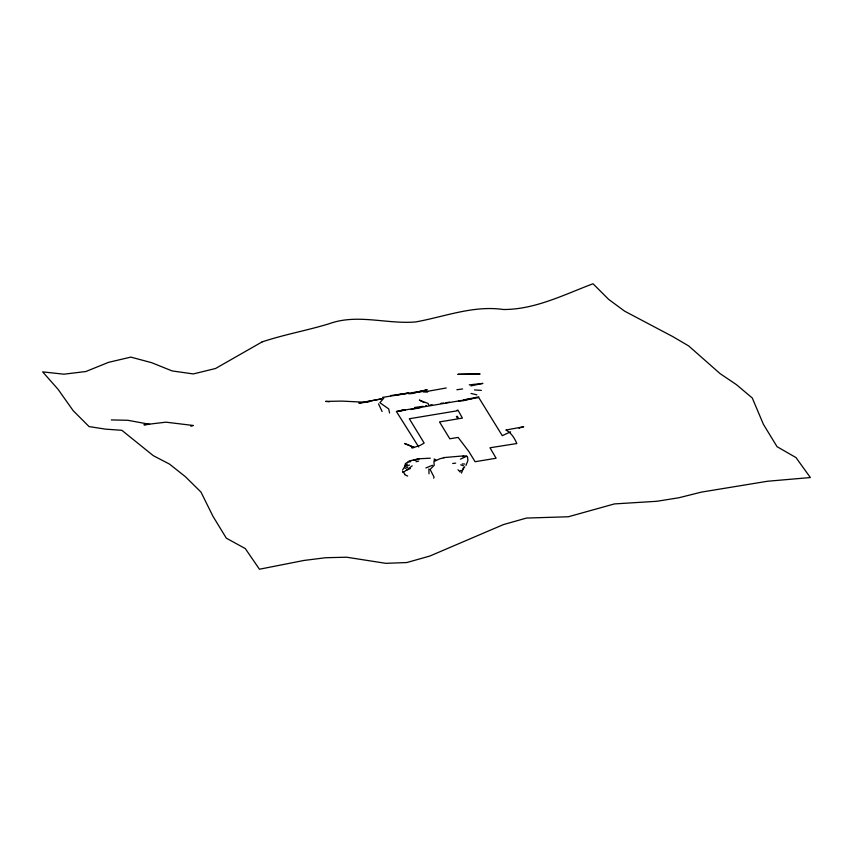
<?xml version="1.0" encoding="UTF-8"?>
<svg xmlns="http://www.w3.org/2000/svg" width="853" height="853" viewBox="0 0 853 853"><rect width="100%" height="100%" fill="white"/><g stroke="black" fill="none" stroke-linecap="round" stroke-linejoin="round"><path stroke-width="1.28" d="M404.823 466.89L405.41 463.531M461.484 473.084L463.446 467.764M428.899 468.883L428.995 473.81M433.601 478.149L434.07 477.126L430.115 469.449L434.252 465.269L433.878 461.622L439.945 458.722L444.477 457.656M402.52 470.088L405.42 465.439L405.879 463.243L407.713 462.251M465.973 465.439L467.902 460.567L467.604 457.304L466.719 456.216L464.949 455.886L462.699 456.568M464.746 466.783L462.123 470.483L460.257 470.675M404.844 474.087L402.723 471.538L403.149 472.53L412.18 465.855M405.218 465.77L407.425 464.064M410.421 468.478L406.337 470.398M432.471 465.28L425.86 467.934M460.439 459.138L466.719 456.216M405.068 468.446L407.691 467.22M510.606 431.842L502.289 435.67L478.746 397.573L396.368 411.455L418.727 447.004M408.992 460.94L419.122 458.893L415.997 460.012L413.47 460.034L418.706 458.775L430.307 458.2M420.518 407.627L410.901 409.547M405.9 466.218L409.515 465.066M190.869 426.265L193.332 425.487L165.93 422.171L143.912 424.794L149.595 424.304L127.854 420.294L111.274 419.911M519.808 427.737L518.923 428.014L523.699 426.756L505.84 430.051A27.776 14.778 80.6 0 1 516.822 443.539L489.985 447.772L496.115 458.232L475.089 461.718L468.851 451.504L458.146 437.418L449.808 438.794L439.498 421.915L457.858 418.876L456.398 416.467L457.293 416.317L458.754 418.706L462.401 418.109L457.954 410.122L456.963 410.293L457.272 410.794L409.323 418.748L424.165 443.048L420.273 445.33L412.063 448.081L411.583 447.281A16.41 8.402 -31.4 0 1 414.121 447.505M404.194 409.696L398.564 411.221L403.106 409.962M425.476 405.932L426.468 405.644M471.869 398.639L463.211 400.739L458.487 401.038M414.441 392.945L427.204 389.768L413.513 392.924M470.909 385.887L482.905 383.402L469.267 384.863M416.019 461.729L418.684 461.089M478.821 396.837L463.819 399.833M423.685 392.017L446.236 387.976M405.218 410.165L397.349 411.349M445.959 402.733L449.446 402.147M423.163 406.316L414.611 407.489M463.637 455.875L443.432 457.624M407.542 462.155L410.794 461.665M389.586 412.98L388.691 408.886L379.884 402.712L383.765 398.191L382.613 397.37L421.649 391.175L427.716 391.794L424.495 391.314L418.898 392.007M456.856 389.736L462.614 388.957M396.752 394.95L408.726 393.009L390.557 395.589M452.687 463.499L455.673 463.136M429.944 405.026L432.162 404.78M434.038 460.375L435.862 459.703L434.092 459.031M440.948 403.309L443.517 403.053M408.683 393.798L412.852 393.457M369.168 401.816L358.868 403.138L381.973 398.777L363.986 402.2L342.042 401.102L325.611 401.4L329.461 401.752M462.294 463.915L464.693 464.032M474.471 389.938L481.38 390.365M471.016 393.457L476.87 394.822M460.684 464.821L463.723 465.898M414.036 447.335L404.578 443.496L413.609 447.239M419.591 400.238L428.099 403.437L428.569 404.812M404.876 474.78L407.659 476.07M419.377 400.036L423.813 402.509M457.997 469.768L460.247 472.072M382.101 411.487L378.551 403.906M262.127 341.893L215.585 368.485L193.322 373.934L172.146 370.938L151.642 362.685L130.797 357.108L108.566 362.344L85.822 371.524L63.922 374.19L42.65 371.876L57.993 389.224L73.177 410.677L89.064 426.585L105.623 429.155L121.851 430.307L153.295 455.673L169.459 464.064L185.368 476.678L200.956 492.053L212.962 516.289L226.333 538.179L245.312 548.596L259.44 569.228L304.031 560.442L325.729 557.723L346.627 557.212L385.833 563.332L406.828 562.543L429.901 556.017L503.387 524.606L526.461 518.07L568.354 516.758L614.416 503.92L656.799 501.287L678.775 497.779L701.539 492.085L767.593 481.241L810.35 477.552L796.009 457.592L777.062 446.684L763.446 424.389L752.261 397.967L736.288 384.543L720.156 373.678L688.691 345.934L672.697 336.562L624.641 311.174L608.637 299.371L593.038 283.772C563.961 294.637 535.236 309.554 503.483 309.511C473.426 305.139 444.744 316.698 415.635 321.944C386.708 324.375 357.45 313.446 329.151 323.745C306.995 330.537 284.124 334.536 262.127 341.893M479.898 373.977L457.997 374.307L479.898 373.977"/></g></svg>
